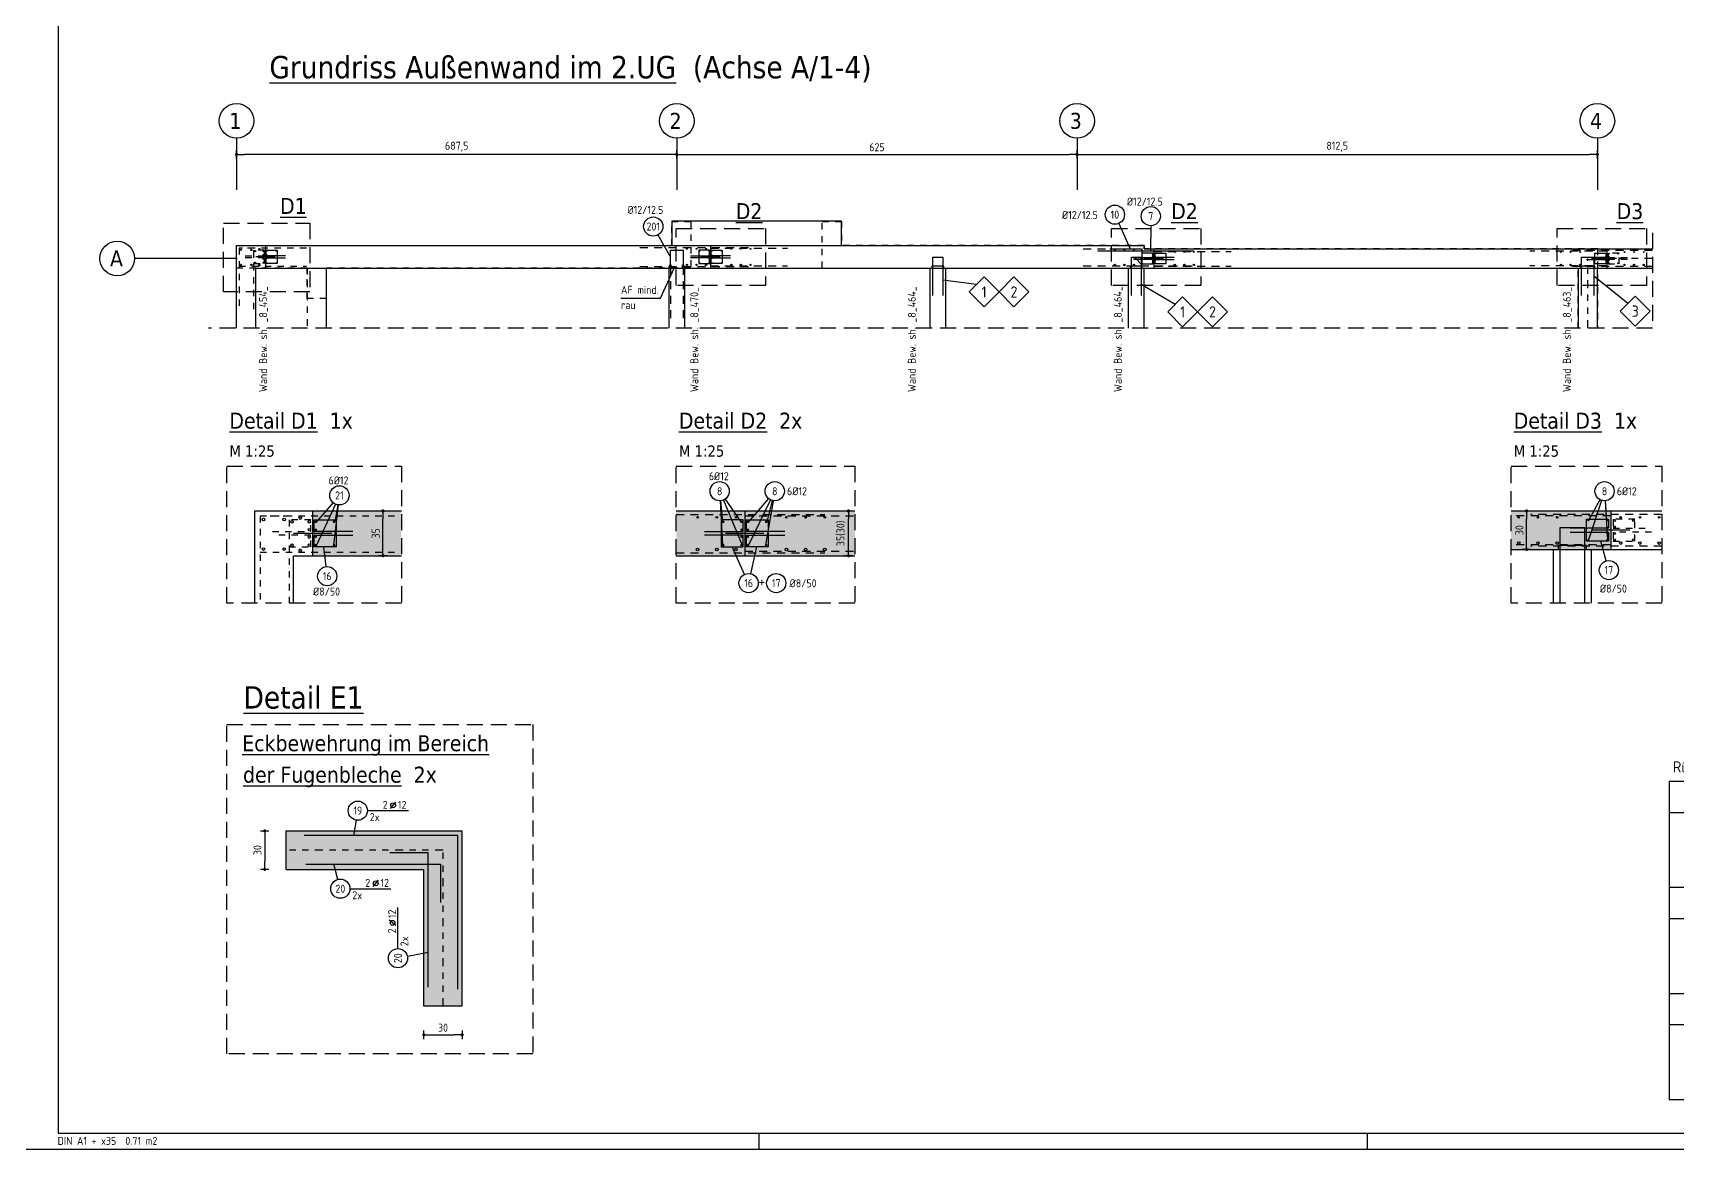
# Model space of a CAD drawing. Extents: x -13 to 84.9, y 0 to 56.9.
# Drawn here: x 0.61 to 26.28, y 0 to 17.44 of the extents above; entities that cross this region are included whole.
import ezdxf
from ezdxf.enums import TextEntityAlignment as Align

# ---------------------------------------------------------------- set-up
doc = ezdxf.new("R2010")
doc.units = 0
doc.header["$LTSCALE"] = 0.5
for name, pattern in [('AUSGEZOGEN', [1000.01, 1000, 0.01]), ('DASHED', [0.75, 0.5, -0.25]), ('DIVIDE2', [0.625, 0.25, -0.125, 0, -0.125, 0, -0.125]), ('GETRENNT2', [0.625, 0.25, -0.125, 0, -0.125, 0, -0.125]), ('HIDDEN', [0.375, 0.25, -0.125]), ('HIDDEN2', [0.187, 0.125, -0.062]), ('PUNKT', [0.175, 0.05, -0.125]), ('STRICHLINIE', [0.75, 0.5, -0.25])]:
    doc.linetypes.add(name, pattern=pattern)
for name, color, linetype in [('ACHSEN', 7, 'Continuous'), ('AFB', 7, 'Continuous'), ('AFU', 7, 'Continuous'), ('BETON', 7, 'Continuous'), ('DETAIL', 7, 'Continuous'), ('DRUEBER', 7, 'Continuous'), ('Fugenband', 7, 'Continuous'), ('grau_mittel', 7, 'Continuous'), ('HBT', 7, 'Continuous'), ('HILFE', 7, 'Continuous'), ('LENTON', 7, 'Continuous'), ('MASSE', 7, 'Continuous'), ('OBJEKT', 7, 'Continuous'), ('RAHMEN', 7, 'Continuous'), ('RND', 7, 'Continuous'), ('SFP_Achsen', 7, 'Continuous'), ('TEXT', 7, 'Continuous')]:
    doc.layers.add(name, color=color, linetype=linetype)
doc.layers.add('NOPLOT', color=7, linetype='Continuous', plot=False)
doc.styles.add('helv', font='tahoma.ttf')
doc.styles.add('txt', font='isocp.shx')
doc.linetypes.add('AFU_50K', pattern='A,0.15,["/",Standard,S=0.2,R=0,X=-0.01,Y=-0.1],0.07,["/",Standard,S=0.2,R=0,X=-0.01,Y=-0.1],0.15', length=0.37)
doc.dimstyles.new('DOT_I', dxfattribs={"dimscale": 0.5, "dimtxt": 0.25, "dimasz": 0.25, "dimexe": 0.1, "dimexo": 0.3, "dimgap": 0.1, "dimtad": 1, "dimdec": 3, "dimzin": 3, "dimtxsty": 'txt', "dimblk": 'DOT', "dimblk1": 'DOT', "dimblk2": 'DOT', "dimsah": 1, "dimcen": 0.1, "dimse1": 1, "dimse2": 1, "dimazin": 0, "dimtfac": 1, "dimtdec": 4, "dimtix": 1, "dimtmove": 2, "dimatfit": 3, "dimfxl": 0, "dimtvp": 1, "dimtolj": 1, "dimtzin": 0, "dimarcsym": 0})

# ---------------------------------------------------------------- blocks, each defined once
blk = doc.blocks.new('DOT')
at = {"layer": 'MASSE', "color": 7, "linetype": 'Continuous'}
for p, q in [((0, 0), (-1, 0)), ((0, 0.54), (0, -0.54))]:
    blk.add_line(p, q, dxfattribs=at)
at = {"layer": 'MASSE', "color": 7, "linetype": 'Continuous', "const_width": 0.2}
blk.add_lwpolyline([(-0.1, 0, 1), (0.1, 0, 1)], format="xyb", close=True, dxfattribs=at)
blk = doc.blocks.new('*D1202')
at = {"layer": 'Defpoints', "color": 0, "linetype": 'AUSGEZOGEN', "transparency": 16777216}
for p in [(4.227, 4.97), (4.227, 4.37), (4.227, 4.37)]:
    blk.add_point(p, dxfattribs=at)
at = {"layer": 'MASSE', "color": 0, "linetype": 'AUSGEZOGEN', "lineweight": -2, "transparency": 16777216}
blk.add_line((4.227, 4.845), (4.227, 4.495), dxfattribs=at)
at = {"layer": 'MASSE', "color": 0, "linetype": 'AUSGEZOGEN', "lineweight": -2, "transparency": 16777216, "xscale": 0.125, "yscale": 0.125, "zscale": 0.125}
for p, rotation in [((4.227, 4.97), 90), ((4.227, 4.37), 270)]:
    blk.add_blockref('DOT', p, dxfattribs=dict(at, rotation=rotation))
at = {"layer": 'MASSE', "color": 0, "linetype": 'AUSGEZOGEN', "transparency": 16777216, "insert": (4.115, 4.67), "char_height": 0.125, "attachment_point": 5, "rotation": 90, "style": 'txt'}
blk.add_mtext('\\A1;30', dxfattribs=at)
blk = doc.blocks.new('*D1208')
at = {"layer": 'Defpoints', "color": 0, "linetype": 'AUSGEZOGEN', "transparency": 16777216}
for p in [(13.344, 9.968), (13.344, 9.968), (13.344, 9.268)]:
    blk.add_point(p, dxfattribs=at)
at = {"layer": 'MASSE', "color": 0, "linetype": 'AUSGEZOGEN', "lineweight": -2, "transparency": 16777216}
blk.add_line((13.344, 9.393), (13.344, 9.843), dxfattribs=at)
at = {"layer": 'MASSE', "color": 0, "linetype": 'AUSGEZOGEN', "lineweight": -2, "transparency": 16777216, "xscale": 0.125, "yscale": 0.125, "zscale": 0.125}
for p, rotation in [((13.344, 9.968), 90), ((13.344, 9.268), 270)]:
    blk.add_blockref('DOT', p, dxfattribs=dict(at, rotation=rotation))
at = {"layer": 'MASSE', "color": 0, "linetype": 'AUSGEZOGEN', "transparency": 16777216, "insert": (13.225, 9.618), "char_height": 0.125, "width": 0.14268, "attachment_point": 5, "rotation": 90, "style": 'txt'}
blk.add_mtext('\\A1;35(30)', dxfattribs=at)
blk = doc.blocks.new('RND_HIN')
at = {"layer": 'RND', "color": 7, "linetype": 'Continuous'}
blk.add_circle((0, 0), 0.3, dxfattribs=at)
at = {"layer": 'RND', "color": 7, "linetype": 'Continuous', "style": 'txt'}
blk.add_attdef('POSI', text='', height=0.25, dxfattribs=at).set_placement((0, 0), align=Align.MIDDLE)
blk = doc.blocks.new('*D1209')
at = {"layer": 'Defpoints', "color": 0, "linetype": 'AUSGEZOGEN', "transparency": 16777216}
for p in [(6.074, 9.968), (6.074, 9.968), (6.074, 9.268)]:
    blk.add_point(p, dxfattribs=at)
at = {"layer": 'MASSE', "color": 0, "linetype": 'AUSGEZOGEN', "lineweight": -2, "transparency": 16777216}
blk.add_line((6.074, 9.393), (6.074, 9.843), dxfattribs=at)
at = {"layer": 'MASSE', "color": 0, "linetype": 'AUSGEZOGEN', "lineweight": -2, "transparency": 16777216, "xscale": 0.125, "yscale": 0.125, "zscale": 0.125}
for p, rotation in [((6.074, 9.968), 90), ((6.074, 9.268), 270)]:
    blk.add_blockref('DOT', p, dxfattribs=dict(at, rotation=rotation))
at = {"layer": 'MASSE', "color": 0, "linetype": 'AUSGEZOGEN', "transparency": 16777216, "insert": (5.961, 9.618), "char_height": 0.125, "attachment_point": 5, "rotation": 90, "style": 'txt'}
blk.add_mtext('\\A1;35', dxfattribs=at)
blk = doc.blocks.new('*D1210')
at = {"layer": 'Defpoints', "color": 0, "linetype": 'AUSGEZOGEN', "transparency": 16777216}
for p in [(23.933, 9.968), (23.933, 9.968), (23.933, 9.368)]:
    blk.add_point(p, dxfattribs=at)
at = {"layer": 'MASSE', "color": 0, "linetype": 'AUSGEZOGEN', "lineweight": -2, "transparency": 16777216}
blk.add_line((23.933, 9.493), (23.933, 9.843), dxfattribs=at)
at = {"layer": 'MASSE', "color": 0, "linetype": 'AUSGEZOGEN', "lineweight": -2, "transparency": 16777216, "xscale": 0.125, "yscale": 0.125, "zscale": 0.125}
for p, rotation in [((23.933, 9.968), 90), ((23.933, 9.368), 270)]:
    blk.add_blockref('DOT', p, dxfattribs=dict(at, rotation=rotation))
at = {"layer": 'MASSE', "color": 0, "linetype": 'AUSGEZOGEN', "transparency": 16777216, "insert": (23.821, 9.668), "char_height": 0.125, "attachment_point": 5, "rotation": 90, "style": 'txt'}
blk.add_mtext('\\A1;30', dxfattribs=at)
blk = doc.blocks.new('A1-35-0')
at = {"layer": 'RAHMEN', "color": 5}
for p, q in [((2, 58.9), (2, 0.5)), ((2, 0.5), (118.4, 0.5))]:
    blk.add_line(p, q, dxfattribs=at)
at = {"layer": 'RAHMEN'}
blk.add_line((0, 0), (118.9, 0), dxfattribs=at)
at = {"layer": 'RAHMEN', "color": 7}
for p, q in [((23.9, 0), (23.9, 0.5)), ((42.9, 0), (42.9, 0.5))]:
    blk.add_line(p, q, dxfattribs=at)
at = {"layer": 'RAHMEN', "color": 7, "style": 'txt'}
blk.add_text('DIN A1 + x35  0.71 m2', height=0.25, dxfattribs=at).set_placement((1.989, 0.133))
blk = doc.blocks.new('*D1226')
at = {"layer": 'Defpoints', "color": 0, "linetype": 'AUSGEZOGEN', "transparency": 16777216}
for p in [(6.712, 1.785), (7.312, 1.785), (7.312, 1.785)]:
    blk.add_point(p, dxfattribs=at)
at = {"layer": 'MASSE', "color": 0, "linetype": 'AUSGEZOGEN', "lineweight": -2, "transparency": 16777216}
blk.add_line((6.837, 1.785), (7.187, 1.785), dxfattribs=at)
at = {"layer": 'MASSE', "color": 0, "linetype": 'AUSGEZOGEN', "lineweight": -2, "transparency": 16777216, "xscale": 0.125, "yscale": 0.125, "zscale": 0.125, "rotation": 180}
blk.add_blockref('DOT', (6.712, 1.785), dxfattribs=at)
at = {"layer": 'MASSE', "color": 0, "linetype": 'AUSGEZOGEN', "lineweight": -2, "transparency": 16777216, "xscale": 0.125, "yscale": 0.125, "zscale": 0.125}
blk.add_blockref('DOT', (7.312, 1.785), dxfattribs=at)
at = {"layer": 'MASSE', "color": 0, "linetype": 'AUSGEZOGEN', "transparency": 16777216, "insert": (7.012, 1.897), "char_height": 0.125, "attachment_point": 5, "style": 'txt'}
blk.add_mtext('\\A1;30', dxfattribs=at)
blk = doc.blocks.new('RND_LEI')
at = {"layer": 'RND', "color": 7, "linetype": 'Continuous'}
blk.add_line((1.022, 0.066), (1.19, 0.27), dxfattribs=at)
for centre, radius in [((0, 0), 0.3), ((1.106, 0.168), 0.075)]:
    blk.add_circle(centre, radius, dxfattribs=at)
at = {"layer": 'RND', "color": 7, "linetype": 'Continuous', "style": 'txt'}
blk.add_attdef('POSL', text='', height=0.25, dxfattribs=at).set_placement((0, 0), align=Align.MIDDLE)
blk.add_attdef('ANZ', text='', height=0.25, dxfattribs=at).set_placement((0.931, 0.057), align=Align.RIGHT)
for tag, p in [('DUM', (1.253, 0.057)), ('ABSTD', (1.674, 0.057)), ('POSTXT', (0.374, -0.327))]:
    blk.add_attdef(tag, p, '', height=0.25, dxfattribs=at)
blk = doc.blocks.new('*D1228')
at = {"layer": 'Defpoints', "color": 0, "linetype": 'AUSGEZOGEN', "transparency": 16777216}
for p in [(3.788, 15.537), (3.788, 15.537), (10.663, 15.537)]:
    blk.add_point(p, dxfattribs=at)
at = {"layer": 'MASSE', "color": 0, "linetype": 'AUSGEZOGEN', "lineweight": -2, "transparency": 16777216}
blk.add_line((10.538, 15.537), (3.913, 15.537), dxfattribs=at)
at = {"layer": 'MASSE', "color": 0, "linetype": 'AUSGEZOGEN', "lineweight": -2, "transparency": 16777216, "xscale": 0.125, "yscale": 0.125, "zscale": 0.125, "rotation": 180}
blk.add_blockref('DOT', (3.788, 15.537), dxfattribs=at)
at = {"layer": 'MASSE', "color": 0, "linetype": 'AUSGEZOGEN', "lineweight": -2, "transparency": 16777216, "xscale": 0.125, "yscale": 0.125, "zscale": 0.125}
blk.add_blockref('DOT', (10.663, 15.537), dxfattribs=at)
at = {"layer": 'MASSE', "color": 0, "linetype": 'AUSGEZOGEN', "transparency": 16777216, "insert": (7.226, 15.658), "char_height": 0.125, "attachment_point": 5, "style": 'txt'}
blk.add_mtext('\\A1;687,5', dxfattribs=at)
blk = doc.blocks.new('*D1229')
at = {"layer": 'Defpoints', "color": 0, "linetype": 'AUSGEZOGEN', "transparency": 16777216}
for p in [(10.663, 15.537), (16.913, 15.537), (16.913, 15.537)]:
    blk.add_point(p, dxfattribs=at)
at = {"layer": 'MASSE', "color": 0, "linetype": 'AUSGEZOGEN', "lineweight": -2, "transparency": 16777216}
blk.add_line((10.788, 15.537), (16.788, 15.537), dxfattribs=at)
at = {"layer": 'MASSE', "color": 0, "linetype": 'AUSGEZOGEN', "lineweight": -2, "transparency": 16777216, "xscale": 0.125, "yscale": 0.125, "zscale": 0.125, "rotation": 180}
blk.add_blockref('DOT', (10.663, 15.537), dxfattribs=at)
at = {"layer": 'MASSE', "color": 0, "linetype": 'AUSGEZOGEN', "lineweight": -2, "transparency": 16777216, "xscale": 0.125, "yscale": 0.125, "zscale": 0.125}
blk.add_blockref('DOT', (16.913, 15.537), dxfattribs=at)
at = {"layer": 'MASSE', "color": 0, "linetype": 'AUSGEZOGEN', "transparency": 16777216, "insert": (13.788, 15.649), "char_height": 0.125, "attachment_point": 5, "style": 'txt'}
blk.add_mtext('\\A1;625', dxfattribs=at)
blk = doc.blocks.new('*D1230')
at = {"layer": 'Defpoints', "color": 0, "linetype": 'AUSGEZOGEN', "transparency": 16777216}
for p in [(16.913, 15.537), (25.038, 15.537), (25.038, 15.537)]:
    blk.add_point(p, dxfattribs=at)
at = {"layer": 'MASSE', "color": 0, "linetype": 'AUSGEZOGEN', "lineweight": -2, "transparency": 16777216}
blk.add_line((17.038, 15.537), (24.913, 15.537), dxfattribs=at)
at = {"layer": 'MASSE', "color": 0, "linetype": 'AUSGEZOGEN', "lineweight": -2, "transparency": 16777216, "xscale": 0.125, "yscale": 0.125, "zscale": 0.125, "rotation": 180}
blk.add_blockref('DOT', (16.913, 15.537), dxfattribs=at)
at = {"layer": 'MASSE', "color": 0, "linetype": 'AUSGEZOGEN', "lineweight": -2, "transparency": 16777216, "xscale": 0.125, "yscale": 0.125, "zscale": 0.125}
blk.add_blockref('DOT', (25.038, 15.537), dxfattribs=at)
at = {"layer": 'MASSE', "color": 0, "linetype": 'AUSGEZOGEN', "transparency": 16777216, "insert": (20.976, 15.658), "char_height": 0.125, "attachment_point": 5, "style": 'txt'}
blk.add_mtext('\\A1;812,5', dxfattribs=at)

msp = doc.modelspace()

# ---------------------------------------------------------------- hatches: boundary and pattern name
at = {"layer": 'grau_mittel'}
for points in [[(6.36315, 9.96778), (4.97517, 9.96778), (4.97517, 9.26778), (6.36315, 9.26778)], [(24.34821, 9.36778), (24.94821, 9.36778), (25.24821, 9.36778), (25.24821, 9.96778), (23.69012, 9.96778), (23.69012, 9.36778)], [(6.71233, 4.36958), (6.71233, 2.23228), (7.31233, 2.23228), (7.31233, 4.96958), (4.56177, 4.96958), (4.56177, 4.36958)]]:
    msp.add_hatch(color=61, dxfattribs=at).paths.add_polyline_path(points)
h = msp.add_hatch(color=61, dxfattribs=at)
h.paths.add_polyline_path([(10.65372, 9.26778), (11.72326, 9.26778), (11.72326, 9.96778), (10.65372, 9.96778)])
h.paths.add_polyline_path([(13.44451, 9.26778), (13.44451, 9.96778), (11.72326, 9.96778), (11.72326, 9.26778)])

# ---------------------------------------------------------------- linework, layer by layer
at = {"layer": 'ACHSEN', "color": 140, "linetype": 'AUSGEZOGEN'}
for p, q in [((3.78849, 15.79016), (3.78849, 14.98606)), ((10.66349, 15.79016), (10.66349, 14.98606)), ((16.91349, 15.79016), (16.91349, 14.98606)), ((25.03849, 15.79016), (25.03849, 14.98606)), ((3.79861, 13.91189), (2.19592, 13.91189))]:
    msp.add_line(p, q, dxfattribs=at)
at = {"layer": 'AFB', "color": 1, "linetype": 'DIVIDE2'}
for p in [(24.88849, 12.82308), (25.89836, 13.91189)]:
    msp.add_line(p, (24.88849, 13.91189), dxfattribs=at)
at = {"layer": 'AFU', "color": 1, "linetype": 'AUSGEZOGEN'}
for p, q in [((4.38849, 13.93689), (4.08849, 13.93689)), ((11.33849, 13.93689), (11.03849, 13.93689)), ((18.26349, 13.91189), (17.96349, 13.91189)), ((25.33849, 13.91189), (25.03849, 13.91189)), ((5.27517, 9.61778), (4.67517, 9.61778)), ((12.02326, 9.61778), (11.42326, 9.61778)), ((25.54821, 9.66778), (24.94821, 9.66778))]:
    msp.add_line(p, q, dxfattribs=at)
at = {"layer": 'AFU', "color": 8, "linetype": 'AFU_50K'}
for p, q in [((4.23849, 14.11189), (4.23849, 13.76189)), ((11.18849, 14.11189), (11.18849, 13.76189)), ((18.11349, 14.06189), (18.11349, 13.76189)), ((25.18849, 14.06189), (25.18849, 13.76189)), ((10.53849, 13.76189), (10.78849, 13.76189)), ((14.61349, 13.76189), (14.86349, 13.76189)), ((17.71349, 13.76189), (17.96349, 13.76189)), ((24.73849, 13.76189), (25.03849, 13.76189)), ((4.97517, 9.96778), (4.97517, 9.26778)), ((11.72326, 9.96778), (11.72326, 9.26778)), ((25.24821, 9.96778), (25.24821, 9.36778)), ((24.34821, 9.36778), (24.94821, 9.36778))]:
    msp.add_line(p, q, dxfattribs=at)
at = {"layer": 'BETON', "color": 6, "linetype": 'AUSGEZOGEN', "lineweight": -2}
for p, q in [((3.78849, 12.82308), (3.78849, 14.11189)), ((3.78849, 14.11189), (17.96349, 14.11189)), ((17.96349, 14.11189), (17.96349, 14.06189)), ((17.96349, 14.06189), (25.89836, 14.06189)), ((4.08849, 12.82308), (4.08849, 13.76189)), ((4.08849, 13.76189), (10.53849, 13.76189)), ((10.53849, 13.76189), (10.53849, 12.82308)), ((10.78849, 12.82308), (10.78849, 13.76189)), ((10.78849, 13.76189), (14.61349, 13.76189)), ((14.61349, 13.76189), (14.61349, 12.82308)), ((14.86349, 12.82308), (14.86349, 13.76189)), ((14.86349, 13.76189), (17.71349, 13.76189)), ((17.71349, 13.76189), (17.71349, 12.82308)), ((17.96349, 12.82308), (17.96349, 13.76189)), ((17.96349, 13.76189), (24.73849, 13.76189)), ((24.73849, 13.76189), (24.73849, 12.82308)), ((25.03849, 12.82308), (25.03849, 13.76189)), ((25.03849, 13.76189), (25.89836, 13.76189)), ((4.07517, 9.96778), (6.36315, 9.96778)), ((4.07517, 8.52719), (4.07517, 9.96778)), ((10.65372, 9.96778), (13.44451, 9.96778)), ((23.69012, 9.96778), (26.0463, 9.96778)), ((4.67517, 9.26778), (6.36315, 9.26778)), ((4.67517, 8.52719), (4.67517, 9.26778)), ((10.65372, 9.26778), (13.44451, 9.26778)), ((23.69012, 9.36778), (24.34821, 9.36778)), ((24.34821, 9.36778), (24.34821, 8.52719)), ((24.94821, 9.36778), (26.0463, 9.36778)), ((24.94821, 8.52719), (24.94821, 9.36778))]:
    msp.add_line(p, q, dxfattribs=at)
at = {"layer": 'BETON', "color": 6, "linetype": 'AUSGEZOGEN'}
for p, q in [((4.56177, 4.96958), (7.31233, 4.96958)), ((7.31233, 2.23228), (7.31233, 4.96958)), ((4.56177, 4.36958), (6.71233, 4.36958)), ((6.71233, 2.23228), (6.71233, 4.36958))]:
    msp.add_line(p, q, dxfattribs=at)
at = {"layer": 'DETAIL', "color": 102, "linetype": 'STRICHLINIE'}
for points in [[(3.58408, 13.39159), (3.58408, 14.46265), (4.93248, 14.46265), (4.93248, 13.39159)], [(10.65372, 13.48674), (10.65372, 14.38106), (12.04912, 14.38106), (12.04912, 13.48674)], [(17.45282, 13.48674), (17.45282, 14.38106), (18.84821, 14.38106), (18.84821, 13.48674)], [(24.40944, 13.48674), (24.40944, 14.38106), (25.80484, 14.38106), (25.80484, 13.48674)], [(3.63416, 8.52719), (3.63416, 10.66932), (6.36315, 10.66932), (6.36315, 8.52719)], [(10.65372, 8.52719), (10.65372, 10.66932), (13.44451, 10.66932), (13.44451, 8.52719)], [(23.69012, 8.52719), (23.69012, 10.66932), (26.0463, 10.66932), (26.0463, 8.52719)], [(3.63416, 1.48685), (3.63416, 6.63197), (8.41664, 6.63197), (8.41664, 1.48685)]]:
    msp.add_lwpolyline(points, close=True, dxfattribs=at)
at = {"layer": 'DRUEBER', "color": 7, "linetype": 'PUNKT', "lineweight": -2}
for p, q in [((10.58349, 14.11189), (10.58349, 14.48689)), ((10.58349, 14.48689), (10.88349, 14.48689)), ((10.88349, 14.48689), (10.88349, 13.76189)), ((12.93349, 13.76189), (12.93349, 14.48689)), ((12.93349, 14.48689), (13.23349, 14.48689)), ((13.23349, 14.48689), (13.23349, 14.11189)), ((3.78849, 14.11189), (10.58349, 14.11189)), ((3.78849, 13.76189), (3.78849, 14.11189)), ((17.96349, 14.11189), (13.23349, 14.11189)), ((17.96349, 14.06189), (17.96349, 14.11189)), ((25.03849, 14.06189), (17.96349, 14.06189)), ((25.03849, 14.06189), (25.03849, 12.82308)), ((4.88849, 13.76189), (3.78849, 13.76189)), ((4.88849, 13.28689), (4.88849, 13.76189)), ((10.88349, 13.76189), (5.18849, 13.76189)), ((5.18849, 13.76189), (5.18849, 13.28689)), ((12.93349, 13.76189), (24.73849, 13.76189)), ((24.73849, 12.82308), (24.73849, 13.76189)), ((5.18849, 13.28689), (4.88849, 13.28689))]:
    msp.add_line(p, q, dxfattribs=at)
at = {"layer": 'Fugenband', "color": 1, "linetype": 'GETRENNT2'}
for p, q in [((7.01233, 4.66958), (4.56177, 4.66958)), ((7.01233, 2.23228), (7.01233, 4.66958))]:
    msp.add_line(p, q, dxfattribs=at)
at = {"layer": 'HBT', "color": 5, "linetype": 'Continuous'}
for p, q in [((26.15877, 5.74774), (26.15877, 4.09029)), ((26.15877, 5.74774), (30.94818, 5.74774)), ((26.15877, 4.09029), (30.94818, 4.09029)), ((26.15877, 4.09029), (26.15877, 2.43284)), ((26.15877, 4.09029), (30.94818, 4.09029)), ((26.15877, 2.43284), (30.94818, 2.43284)), ((26.15877, 2.43284), (26.15877, 0.77539)), ((26.15877, 0.77539), (30.94818, 0.77539))]:
    msp.add_line(p, q, dxfattribs=at)
at = {"layer": 'HBT', "color": 1, "linetype": 'AUSGEZOGEN'}
for points in [[(14.66149, 13.33189), (14.66149, 13.76189), (14.66149, 13.93189), (14.81549, 13.93189), (14.81549, 13.76189), (14.81549, 13.33189)], [(17.76149, 13.33189), (17.76149, 13.76189), (17.76149, 13.93189), (17.91549, 13.93189), (17.91549, 13.76189), (17.91549, 13.33189)], [(24.79349, 13.33189), (24.79349, 13.76189), (24.79349, 13.93189), (24.98349, 13.93189), (24.98349, 13.76189), (24.98349, 13.33189)]]:
    msp.add_lwpolyline(points, dxfattribs=at)
at = {"layer": 'HBT', "color": 102, "linetype": 'AUSGEZOGEN'}
for points in [[(14.64549, 13.76189), (14.83149, 13.76189), (14.83149, 13.79189), (14.64549, 13.79189)], [(17.74549, 13.76189), (17.93149, 13.76189), (17.93149, 13.79189), (17.74549, 13.79189)], [(24.77749, 13.76189), (24.99949, 13.76189), (24.99949, 13.79189), (24.77749, 13.79189)], [(24.42621, 9.36778), (24.87021, 9.36778), (24.87021, 9.42778), (24.42621, 9.42778)]]:
    msp.add_lwpolyline(points, close=True, dxfattribs=at)
at = {"layer": 'HBT', "color": 1, "linetype": 'Continuous'}
for points in [[(15.22869, 13.38902), (15.46204, 13.62236), (15.69538, 13.38902), (15.46204, 13.15567)], [(15.69538, 13.38902), (15.92873, 13.62236), (16.16207, 13.38902), (15.92873, 13.15567)], [(18.32869, 13.07778), (18.56204, 13.31112), (18.79538, 13.07778), (18.56204, 12.84443)], [(18.79538, 13.07778), (19.02873, 13.31112), (19.26207, 13.07778), (19.02873, 12.84443)], [(25.39669, 13.08969), (25.63004, 13.32304), (25.86338, 13.08969), (25.63004, 12.85634)]]:
    msp.add_lwpolyline(points, close=True, dxfattribs=at)
at = {"layer": 'HBT', "color": 7, "linetype": 'AUSGEZOGEN'}
msp.add_lwpolyline([(24.45821, 8.52719), (24.45821, 9.36778), (24.45821, 9.70778), (24.83821, 9.70778), (24.83821, 9.36778), (24.83821, 8.52719)], dxfattribs=at)
at = {"layer": 'HILFE', "color": 102, "linetype": 'DASHED'}
for p, q in [((25.89836, 14.31287), (25.89836, 12.82308)), ((25.89836, 12.82308), (3.34933, 12.82308))]:
    msp.add_line(p, q, dxfattribs=at)
at = {"layer": 'HILFE', "color": 102, "linetype": 'AUSGEZOGEN'}
for p, q in [((10.40618, 13.29212), (10.62153, 13.76189)), ((25.51337, 13.20636), (24.98349, 13.63288)), ((15.34537, 13.50569), (14.81549, 13.57036)), ((18.44537, 13.19445), (17.91549, 13.50547)), ((9.79113, 13.29212), (10.40618, 13.29212))]:
    msp.add_line(p, q, dxfattribs=at)
at = {"layer": 'LENTON', "color": 102}
for p, q in [((10.55368, 13.81037), (10.55499, 13.81169)), ((10.55368, 13.76485), (10.55368, 13.81037)), ((10.55482, 13.76425), (10.55368, 13.76485)), ((10.55368, 13.76293), (10.55482, 13.76352)), ((10.55368, 13.76189), (10.55368, 13.76293)), ((10.55858, 13.76189), (10.55368, 13.76189)), ((10.55499, 13.81169), (10.55613, 13.81169)), ((10.56349, 13.81169), (10.55613, 13.81169)), ((10.55737, 13.81073), (10.55619, 13.81169)), ((10.55619, 13.76189), (10.55737, 13.76284)), ((10.55922, 13.79314), (10.55737, 13.81073)), ((10.55737, 13.76284), (10.55922, 13.78043)), ((10.56961, 13.76284), (10.55737, 13.76284)), ((10.56961, 13.76284), (10.55737, 13.76284)), ((10.5684, 13.76189), (10.55858, 13.76189)), ((10.56776, 13.79314), (10.55922, 13.79314)), ((10.56776, 13.78043), (10.55922, 13.78043)), ((10.57085, 13.81169), (10.56349, 13.81169)), ((10.56961, 13.81073), (10.56776, 13.79314)), ((10.56776, 13.78043), (10.56961, 13.76284)), ((10.57331, 13.76189), (10.5684, 13.76189)), ((10.57079, 13.81169), (10.56961, 13.81073)), ((10.56961, 13.76284), (10.57079, 13.76189)), ((10.57199, 13.81169), (10.57085, 13.81169)), ((10.57199, 13.81169), (10.57331, 13.81037)), ((10.57331, 13.76485), (10.57216, 13.76425)), ((10.57216, 13.76352), (10.57331, 13.76293)), ((10.57331, 13.76485), (10.57331, 13.81037)), ((10.57331, 13.76189), (10.57331, 13.76293)), ((10.75368, 13.81037), (10.75499, 13.81169)), ((10.75368, 13.76485), (10.75368, 13.81037)), ((10.75482, 13.76425), (10.75368, 13.76485)), ((10.75368, 13.76293), (10.75482, 13.76352)), ((10.75368, 13.76189), (10.75368, 13.76293)), ((10.75858, 13.76189), (10.75368, 13.76189)), ((10.75499, 13.81169), (10.75613, 13.81169)), ((10.76349, 13.81169), (10.75613, 13.81169)), ((10.75737, 13.81073), (10.75619, 13.81169)), ((10.75619, 13.76189), (10.75737, 13.76284)), ((10.75922, 13.79314), (10.75737, 13.81073)), ((10.75737, 13.76284), (10.75922, 13.78043)), ((10.76961, 13.76284), (10.75737, 13.76284)), ((10.76961, 13.76284), (10.75737, 13.76284)), ((10.7684, 13.76189), (10.75858, 13.76189)), ((10.76776, 13.79314), (10.75922, 13.79314)), ((10.76776, 13.78043), (10.75922, 13.78043)), ((10.77085, 13.81169), (10.76349, 13.81169)), ((10.76961, 13.81073), (10.76776, 13.79314)), ((10.76776, 13.78043), (10.76961, 13.76284)), ((10.77331, 13.76189), (10.7684, 13.76189)), ((10.77079, 13.81169), (10.76961, 13.81073)), ((10.76961, 13.76284), (10.77079, 13.76189)), ((10.77199, 13.81169), (10.77085, 13.81169)), ((10.77199, 13.81169), (10.77331, 13.81037)), ((10.77331, 13.76485), (10.77216, 13.76425)), ((10.77216, 13.76352), (10.77331, 13.76293)), ((10.77331, 13.76485), (10.77331, 13.81037)), ((10.77331, 13.76189), (10.77331, 13.76293))]:
    msp.add_line(p, q, dxfattribs=at)
at = {"layer": 'LENTON', "color": 102, "linetype": 'AUSGEZOGEN'}
for p, q in [((10.56961, 13.81073), (10.55737, 13.81073)), ((10.76961, 13.81073), (10.75737, 13.81073))]:
    msp.add_line(p, q, dxfattribs=at)
at = {"layer": 'LENTON', "color": 102}
for centre, start, end in [((10.55463, 13.76389), 297.500065, 62.499935), ((10.57235, 13.76389), 117.500045, 242.499955), ((10.75463, 13.76389), 297.500065, 62.499935), ((10.77235, 13.76389), 117.500045, 242.499955)]:
    msp.add_arc(centre, 0.00041, start, end, dxfattribs=at)
at = {"layer": 'NOPLOT', "color": 191, "linetype": 'AUSGEZOGEN'}
for p, q in [((4.56177, 4.36958), (4.56177, 4.96958)), ((7.31233, 2.23228), (6.71233, 2.23228))]:
    msp.add_line(p, q, dxfattribs=at)
at = {"layer": 'OBJEKT', "color": 7, "linetype": 'AUSGEZOGEN'}
for p, q in [((10.58349, 14.49189), (10.58349, 14.11189)), ((13.23349, 14.49189), (10.58349, 14.49189)), ((13.23349, 14.11189), (13.23349, 14.49189)), ((5.18849, 13.76189), (5.18849, 12.82308))]:
    msp.add_line(p, q, dxfattribs=at)
at = {"layer": 'OBJEKT', "color": 7, "linetype": 'HIDDEN2'}
msp.add_line((4.88849, 13.76189), (4.88849, 12.82308), dxfattribs=at)
at = {"layer": 'RND', "color": 102, "linetype": 'AUSGEZOGEN'}
for p, q in [((17.56551, 14.45919), (17.74359, 14.05989)), ((18.0641, 14.42278), (18.06223, 14.03171)), ((10.36859, 14.27946), (10.56349, 13.93107)), ((5.29566, 10.09772), (5.03493, 9.79803)), ((5.33128, 10.07468), (5.03493, 9.43214)), ((5.3762, 10.06196), (5.30047, 9.43214)), ((5.36777, 10.06322), (5.32047, 9.79803)), ((11.34041, 10.12575), (11.37796, 9.43214)), ((11.34658, 10.12621), (11.37796, 9.79803)), ((11.38996, 10.13706), (11.6835, 9.43214)), ((11.41779, 10.15228), (11.6635, 9.79803)), ((12.09468, 10.16164), (11.78301, 9.79803)), ((12.12681, 10.14058), (11.78301, 9.43214)), ((12.16709, 10.12766), (12.04856, 9.43214)), ((12.15467, 10.13033), (12.06856, 9.79803)), ((25.07871, 10.14381), (24.9018, 9.81912)), ((25.10378, 10.13299), (24.9018, 9.51645)), ((25.15953, 10.1258), (25.1964, 9.51645)), ((25.16094, 10.1259), (25.1824, 9.81912)), ((5.18715, 9.0982), (5.15332, 9.40778)), ((11.722, 8.97739), (11.52615, 9.40778)), ((11.8174, 8.98712), (11.91311, 9.40778)), ((25.1786, 9.18789), (25.09199, 9.49778)), ((5.65578, 5.13893), (5.61439, 4.89958)), ((5.37135, 4.21247), (5.30959, 4.45003)), ((6.45528, 3.01195), (6.78074, 3.07806))]:
    msp.add_line(p, q, dxfattribs=at)
at = {"layer": 'RND', "color": 7, "linetype": 'AUSGEZOGEN'}
for p, q in [((5.83135, 5.28673), (6.47135, 5.28673)), ((5.55909, 4.06729), (6.19909, 4.06729)), ((6.30828, 3.13209), (6.30828, 3.77209))]:
    msp.add_line(p, q, dxfattribs=at)
at = {"layer": 'RND', "color": 7, "linetype": 'HIDDEN2'}
for points in [[(4.87849, 14.07112), (3.82849, 14.07112), (3.82849, 13.79112), (4.87849, 13.79112)], [(4.05849, 13.12112), (4.05849, 14.07112), (3.82849, 14.07112), (3.82849, 13.12112)], [(3.92458, 13.95189), (4.22458, 13.95189), (4.22458, 14.04189), (4.05458, 14.04189), (4.05458, 13.83189), (4.22458, 13.83189), (4.22458, 13.92189), (3.92458, 13.92189)], [(25.50688, 13.89689), (25.20688, 13.89689), (25.20688, 13.82689), (25.37688, 13.82689), (25.37688, 13.99689), (25.20688, 13.99689), (25.20688, 13.92689), (25.50688, 13.92689)], [(6.25517, 9.88625), (4.15517, 9.88625), (4.15517, 9.32625), (6.25517, 9.32625)], [(4.61517, 8.52719), (4.61517, 9.88625), (4.15517, 9.88625), (4.15517, 8.52719)], [(4.34734, 9.64778), (4.94734, 9.64778), (4.94734, 9.82778), (4.60734, 9.82778), (4.60734, 9.40778), (4.94734, 9.40778), (4.94734, 9.58778), (4.34734, 9.58778)], [(25.885, 9.63778), (25.285, 9.63778), (25.285, 9.49778), (25.625, 9.49778), (25.625, 9.83778), (25.285, 9.83778), (25.285, 9.69778), (25.885, 9.69778)]]:
    msp.add_lwpolyline(points, dxfattribs=at)
at = {"layer": 'RND', "color": 7, "linetype": 'AUSGEZOGEN'}
for points in [[(4.55166, 13.95189), (4.25166, 13.95189), (4.25166, 14.04189), (4.42166, 14.04189), (4.42166, 13.83189), (4.25166, 13.83189), (4.25166, 13.92189), (4.55166, 13.92189)], [(10.87532, 13.95189), (11.17532, 13.95189), (11.17532, 14.04189), (11.00532, 14.04189), (11.00532, 13.83189), (11.17532, 13.83189), (11.17532, 13.92189), (10.87532, 13.92189)], [(11.50166, 13.95189), (11.20166, 13.95189), (11.20166, 14.04189), (11.37166, 14.04189), (11.37166, 13.83189), (11.20166, 13.83189), (11.20166, 13.92189), (11.50166, 13.92189)], [(17.7951, 13.92689), (18.0951, 13.92689), (18.0951, 13.99689), (17.9251, 13.99689), (17.9251, 13.82689), (18.0951, 13.82689), (18.0951, 13.89689), (17.7951, 13.89689)], [(18.43188, 13.92689), (18.13188, 13.92689), (18.13188, 13.99689), (18.30188, 13.99689), (18.30188, 13.82689), (18.13188, 13.82689), (18.13188, 13.89689), (18.43188, 13.89689)], [(24.8701, 13.89689), (25.1701, 13.89689), (25.1701, 13.82689), (25.0001, 13.82689), (25.0001, 13.99689), (25.1701, 13.99689), (25.1701, 13.92689), (24.8701, 13.92689)]]:
    msp.add_lwpolyline(points, dxfattribs=at)
for points, const_width in [([(4.25837, 14.02701, 1), (4.26837, 14.02701, 1)], 0.01), ([(4.25837, 13.96491, 1), (4.26837, 13.96491, 1)], 0.01), ([(4.25837, 13.91102, 1), (4.26837, 13.91102, 1)], 0.01), ([(4.40114, 14.02701, 1), (4.41114, 14.02701, 1)], 0.01), ([(11.02584, 14.02701, -1), (11.01584, 14.02701, -1)], 0.01), ([(11.16861, 14.02701, -1), (11.15861, 14.02701, -1)], 0.01), ([(11.16861, 13.96491, -1), (11.15861, 13.96491, -1)], 0.01), ([(11.16861, 13.91102, -1), (11.15861, 13.91102, -1)], 0.01), ([(11.20837, 14.02701, 1), (11.21837, 14.02701, 1)], 0.01), ([(11.20837, 13.96491, 1), (11.21837, 13.96491, 1)], 0.01), ([(11.20837, 13.91102, 1), (11.21837, 13.91102, 1)], 0.01), ([(11.35114, 14.02701, 1), (11.36114, 14.02701, 1)], 0.01), ([(17.94028, 13.98755, -1), (17.93328, 13.98755, -1)], 0.007), ([(18.08758, 13.98755, -1), (18.08058, 13.98755, -1)], 0.007), ([(18.08758, 13.93748, -1), (18.08058, 13.93748, -1)], 0.007), ([(18.08758, 13.88629, 1), (18.08058, 13.88629, 1)], 0.007), ([(18.1394, 13.98755, 1), (18.1464, 13.98755, 1)], 0.007), ([(18.1394, 13.93748, 1), (18.1464, 13.93748, 1)], 0.007), ([(18.1394, 13.88629, -1), (18.1464, 13.88629, -1)], 0.007), ([(18.2867, 13.98755, 1), (18.2937, 13.98755, 1)], 0.007), ([(25.01528, 13.98755, -1), (25.00828, 13.98755, -1)], 0.007), ([(25.16258, 13.98755, -1), (25.15558, 13.98755, -1)], 0.007), ([(25.16258, 13.93748, -1), (25.15558, 13.93748, -1)], 0.007), ([(25.16258, 13.88629, 1), (25.15558, 13.88629, 1)], 0.007), ([(4.25837, 13.84407, 1), (4.26837, 13.84407, 1)], 0.01), ([(4.40114, 13.84407, 1), (4.41114, 13.84407, 1)], 0.01), ([(11.02584, 13.84407, -1), (11.01584, 13.84407, -1)], 0.01), ([(11.16861, 13.84407, -1), (11.15861, 13.84407, -1)], 0.01), ([(11.20837, 13.84407, 1), (11.21837, 13.84407, 1)], 0.01), ([(11.35114, 13.84407, 1), (11.36114, 13.84407, 1)], 0.01), ([(17.94028, 13.83622, 1), (17.93328, 13.83622, 1)], 0.007), ([(18.08758, 13.83622, 1), (18.08058, 13.83622, 1)], 0.007), ([(18.1394, 13.83622, -1), (18.1464, 13.83622, -1)], 0.007), ([(18.2867, 13.83622, -1), (18.2937, 13.83622, -1)], 0.007), ([(25.01528, 13.83622, 1), (25.00828, 13.83622, 1)], 0.007), ([(25.16258, 13.83622, 1), (25.15558, 13.83622, 1)], 0.007), ([(5.01493, 9.79803, 1), (5.03493, 9.79803, 1)], 0.02), ([(5.30047, 9.79803, 1), (5.32047, 9.79803, 1)], 0.02), ([(11.39796, 9.79803, -1), (11.37796, 9.79803, -1)], 0.02), ([(11.6835, 9.79803, -1), (11.6635, 9.79803, -1)], 0.02), ([(11.76301, 9.79803, 1), (11.78301, 9.79803, 1)], 0.02), ([(12.04856, 9.79803, 1), (12.06856, 9.79803, 1)], 0.02), ([(24.9018, 9.81912, -1), (24.8878, 9.81912, -1)], 0.014), ([(25.1964, 9.81912, -1), (25.1824, 9.81912, -1)], 0.014), ([(5.01493, 9.67383, 1), (5.03493, 9.67383, 1)], 0.02), ([(5.01493, 9.56606, 1), (5.03493, 9.56606, 1)], 0.02), ([(11.6835, 9.67383, -1), (11.6635, 9.67383, -1)], 0.02), ([(11.6835, 9.56606, -1), (11.6635, 9.56606, -1)], 0.02), ([(11.76301, 9.67383, 1), (11.78301, 9.67383, 1)], 0.02), ([(11.76301, 9.56606, 1), (11.78301, 9.56606, 1)], 0.02), ([(24.9018, 9.51645, 1), (24.8878, 9.51645, 1)], 0.014), ([(25.1964, 9.71897, -1), (25.1824, 9.71897, -1)], 0.014), ([(25.1964, 9.6166, 1), (25.1824, 9.6166, 1)], 0.014), ([(25.1964, 9.51645, 1), (25.1824, 9.51645, 1)], 0.014), ([(5.01493, 9.43214, 1), (5.03493, 9.43214, 1)], 0.02), ([(5.30047, 9.43214, 1), (5.32047, 9.43214, 1)], 0.02), ([(11.39796, 9.43214, -1), (11.37796, 9.43214, -1)], 0.02), ([(11.6835, 9.43214, -1), (11.6635, 9.43214, -1)], 0.02), ([(11.76301, 9.43214, 1), (11.78301, 9.43214, 1)], 0.02), ([(12.04856, 9.43214, 1), (12.06856, 9.43214, 1)], 0.02)]:
    msp.add_lwpolyline(points, format="xyb", close=True, dxfattribs=dict(at, const_width=const_width))
at = {"layer": 'RND', "color": 7, "linetype": 'HIDDEN'}
for points in [[(10.08448, 14.08356), (11.81349, 14.08356)], [(11.18849, 14.07322), (12.39386, 14.07322)], [(17.00948, 14.06412), (17.91046, 14.06412)], [(18.11349, 14.01819), (19.31886, 14.01819)], [(25.18849, 14.02322), (23.98312, 14.02322)], [(25.89836, 14.03356), (24.56349, 14.03356)], [(10.08448, 13.78603), (11.81349, 13.78603)], [(11.18849, 13.79747), (12.39386, 13.79747)], [(17.00948, 13.7981), (18.73849, 13.7981)], [(18.11349, 13.78971), (19.31886, 13.78971)], [(25.18849, 13.79747), (23.98312, 13.79747)], [(25.89836, 13.78603), (24.56349, 13.78603)], [(10.65372, 9.91114), (12.97326, 9.91114)], [(11.72326, 9.89045), (13.44451, 9.89045)], [(25.24821, 9.89045), (23.69012, 9.89045)], [(26.0463, 9.91114), (23.99821, 9.91114)], [(10.65372, 9.31608), (12.97326, 9.31608)], [(11.72326, 9.33895), (13.44451, 9.33895)], [(25.24821, 9.43895), (23.69012, 9.43895)], [(26.0463, 9.41608), (23.99821, 9.41608)]]:
    msp.add_lwpolyline(points, dxfattribs=at)
at = {"layer": 'RND', "color": 1, "linetype": 'AUSGEZOGEN'}
for points in [[(10.56349, 13.79314), (10.56349, 14.04314), (10.76349, 14.04314), (10.76349, 13.79314)], [(17.23849, 14.03171), (18.73849, 14.03171)], [(17.42349, 14.05989), (17.92349, 14.05989), (17.92349, 13.80989), (17.82075, 13.91918)], [(5.60151, 9.64778), (5.00151, 9.64778), (5.00151, 9.82778), (5.34151, 9.82778), (5.34151, 9.40778), (5.00151, 9.40778), (5.00151, 9.58778), (5.60151, 9.58778)], [(11.09692, 9.64778), (11.69692, 9.64778), (11.69692, 9.82778), (11.35692, 9.82778), (11.35692, 9.40778), (11.69692, 9.40778), (11.69692, 9.58778), (11.09692, 9.58778)], [(12.3496, 9.64778), (11.7496, 9.64778), (11.7496, 9.82778), (12.0896, 9.82778), (12.0896, 9.40778), (11.7496, 9.40778), (11.7496, 9.58778), (12.3496, 9.58778)], [(24.61143, 9.63778), (25.21143, 9.63778), (25.21143, 9.49778), (24.87143, 9.49778), (24.87143, 9.83778), (25.21143, 9.83778), (25.21143, 9.69778), (24.61143, 9.69778)], [(7.24233, 2.49958), (7.24233, 4.89958), (4.84233, 4.89958)], [(6.78074, 2.52958), (6.78074, 4.62958), (6.18074, 4.62958)], [(4.87233, 4.45003), (6.97233, 4.45003), (6.97233, 3.85003)]]:
    msp.add_lwpolyline(points, dxfattribs=at)
at = {"layer": 'RND', "color": 1, "linetype": 'HIDDEN'}
for points in [[(10.56349, 13.78043), (10.56349, 12.98043)], [(10.76349, 13.78043), (10.76349, 12.98043)]]:
    msp.add_lwpolyline(points, dxfattribs=at)
at = {"layer": 'RND', "color": 7, "linetype": 'AUSGEZOGEN'}
for centre, radius in [((3.85443, 14.0455), 0.01), ((4.01694, 14.0455), 0.01), ((4.0775, 14.02701), 0.01), ((4.14241, 14.05645), 0.01), ((4.21287, 14.02701), 0.01), ((4.21287, 13.96551), 0.01), ((4.21287, 13.90796), 0.01), ((10.8206, 14.06197), 0.006), ((10.9706, 14.06197), 0.006), ((11.1206, 14.06197), 0.006), ((11.51421, 14.06197), 0.006), ((11.66421, 14.06197), 0.006), ((11.81421, 14.06197), 0.006), ((17.50233, 14.04962), 0.006), ((17.65233, 14.04962), 0.006), ((17.80233, 14.04962), 0.006), ((18.43921, 14.01197), 0.006), ((18.58921, 14.01197), 0.006), ((18.73921, 14.01197), 0.006), ((24.46984, 14.01197), 0.006), ((24.61984, 14.01197), 0.006), ((24.76984, 14.01197), 0.006), ((25.2179, 13.98755), 0.007), ((25.2179, 13.93748), 0.007), ((25.2179, 13.88629), 0.007), ((25.3652, 13.98755), 0.007), ((25.46242, 14.01197), 0.006), ((25.61242, 14.01197), 0.006), ((25.76242, 14.01197), 0.006), ((3.85443, 13.81418), 0.01), ((4.01694, 13.81418), 0.01), ((4.0775, 13.84487), 0.01), ((4.14216, 13.80486), 0.01), ((4.21287, 13.84487), 0.01), ((10.8206, 13.81122), 0.01), ((10.9706, 13.81122), 0.01), ((11.1206, 13.81122), 0.01), ((11.51421, 13.81122), 0.01), ((11.66421, 13.81122), 0.01), ((11.81421, 13.81122), 0.01), ((17.50233, 13.81122), 0.01), ((17.65233, 13.81122), 0.01), ((17.80233, 13.81122), 0.01), ((18.43921, 13.81122), 0.01), ((18.58921, 13.81122), 0.01), ((18.73921, 13.81122), 0.01), ((24.46984, 13.81122), 0.01), ((24.61984, 13.81122), 0.01), ((24.76984, 13.81122), 0.01), ((25.2179, 13.83622), 0.007), ((25.3652, 13.83622), 0.007), ((25.46242, 13.81122), 0.01), ((25.61242, 13.81122), 0.01), ((25.76242, 13.81122), 0.01), ((4.20704, 9.83502), 0.02), ((4.53206, 9.83502), 0.02), ((4.65319, 9.79803), 0.02), ((4.78301, 9.85692), 0.02), ((4.92392, 9.79803), 0.02), ((10.98748, 9.86796), 0.012), ((11.28748, 9.86796), 0.012), ((11.58748, 9.86796), 0.012), ((12.37469, 9.86796), 0.012), ((12.67469, 9.86796), 0.012), ((12.97469, 9.86796), 0.012), ((23.81091, 9.86796), 0.012), ((24.11091, 9.86796), 0.012), ((24.41091, 9.86796), 0.012), ((25.30703, 9.81912), 0.014), ((25.4036, 9.86796), 0.012), ((25.60163, 9.81912), 0.014), ((25.7036, 9.86796), 0.012), ((26.0036, 9.86796), 0.012), ((4.92392, 9.67504), 0.02), ((4.92392, 9.55992), 0.02), ((25.30703, 9.71897), 0.014), ((25.30703, 9.6166), 0.014), ((25.30703, 9.51645), 0.014), ((25.60163, 9.51645), 0.014), ((4.20704, 9.37238), 0.02), ((4.53206, 9.37238), 0.02), ((4.65319, 9.43375), 0.02), ((4.78251, 9.35374), 0.02), ((4.92392, 9.43375), 0.02), ((10.98748, 9.36646), 0.02), ((11.28748, 9.36646), 0.02), ((11.58748, 9.36646), 0.02), ((12.37469, 9.36646), 0.02), ((12.67469, 9.36646), 0.02), ((12.97469, 9.36646), 0.02), ((23.81091, 9.46646), 0.02), ((24.11091, 9.46646), 0.02), ((24.41091, 9.46646), 0.02), ((25.4036, 9.46646), 0.02), ((25.7036, 9.46646), 0.02), ((26.0036, 9.46646), 0.02)]:
    msp.add_circle(centre, radius, dxfattribs=at)
at = {"layer": 'SFP_Achsen', "color": 7, "linetype": 'AUSGEZOGEN'}
for centre in [(3.78849, 16.06064), (10.66349, 16.06064), (16.91349, 16.06064), (25.03849, 16.06064), (1.92544, 13.91189)]:
    msp.add_circle(centre, 0.27048, dxfattribs=at)
at = {"layer": 'TEXT', "color": 7, "linetype": 'Continuous'}
for p, q in [((26.15877, 5.25998), (29.55999, 5.25998)), ((26.15877, 3.60253), (29.55999, 3.60253)), ((26.15877, 1.94508), (29.55999, 1.94508))]:
    msp.add_line(p, q, dxfattribs=at)

# ---------------------------------------------------------------- block references
at = {"layer": 'RAHMEN', "color": 7, "linetype": 'AUSGEZOGEN', "xscale": 0.5, "yscale": 0.5, "zscale": 0.5}
msp.add_blockref('A1-35-0', (0, 0), dxfattribs=at)
at = {"layer": 'RND', "color": 7, "linetype": 'AUSGEZOGEN', "xscale": 0.5, "yscale": 0.5, "zscale": 0.5}
for name, p, values in [('RND_HIN', (17.50441, 14.59618), {'POSI': '10'}), ('RND_HIN', (18.06482, 14.57277), {'POSI': '7'}), ('RND_HIN', (10.29535, 14.41037), {'POSI': '201'}), ('RND_HIN', (5.39411, 10.21089), {'POSI': '21'}), ('RND_HIN', (11.3323, 10.27553), {'POSI': '8'}), ('RND_HIN', (12.1923, 10.27553), {'POSI': '8'}), ('RND_HIN', (25.15047, 10.27553), {'POSI': '8'}), ('RND_HIN', (5.20344, 8.94909), {'POSI': '16'}), ('RND_HIN', (11.78413, 8.84086), {'POSI': '16'}), ('RND_HIN', (12.21587, 8.84086), {'POSI': '17'}), ('RND_HIN', (25.21898, 9.04343), {'POSI': '17'}), ('RND_LEI', (5.68135, 5.28673), {'POSL': '19', 'DUM': '12', 'ANZ': '2', 'POSTXT': '2x'}), ('RND_LEI', (5.40909, 4.06729), {'POSL': '20', 'DUM': '12', 'ANZ': '2', 'POSTXT': '2x'})]:
    msp.add_blockref(name, p, dxfattribs=at).add_auto_attribs(values)
at = {"layer": 'RND', "color": 7, "linetype": 'AUSGEZOGEN', "xscale": 0.5, "yscale": 0.5, "zscale": 0.5, "rotation": 90}
msp.add_blockref('RND_LEI', (6.30828, 2.98209), dxfattribs=at).add_auto_attribs({'POSL': '20', 'DUM': '12', 'ANZ': '2', 'POSTXT': '2x'})

# ---------------------------------------------------------------- texts
at = {"layer": 'HBT', "color": 1, "linetype": 'Continuous', "style": 'txt'}
for tag, p in [('1', (15.46204, 13.30105)), ('2', (15.92873, 13.30105)), ('1', (18.56204, 12.98981)), ('2', (19.02873, 12.98981)), ('3', (25.63004, 13.00172))]:
    msp.add_attdef(tag, text='?', height=0.175, dxfattribs=at).set_placement(p, align=Align.CENTER)
at = {"layer": 'SFP_Achsen', "color": 6, "linetype": 'AUSGEZOGEN', "style": 'helv'}
for s, p in [('1', (3.67444, 15.93626)), ('2', (10.54944, 15.93626)), ('3', (16.79944, 15.93626)), ('4', (24.92444, 15.93626)), ('A', (1.81139, 13.7875))]:
    msp.add_text(s, height=0.25, dxfattribs=at).set_placement(p)
at = {"layer": 'TEXT', "color": 5, "linetype": 'AUSGEZOGEN', "style": 'helv'}
for s, p in [('%%UGrundriss Außenwand im 2.UG%%U  (Achse A/1-4)', (4.30097, 16.72517)), ('%%UDetail E1%%U ', (3.89736, 6.88084))]:
    msp.add_text(s, height=0.35, dxfattribs=at).set_placement(p)
at = {"layer": 'TEXT', "color": 6, "linetype": 'AUSGEZOGEN', "style": 'helv'}
for s, p in [('%%UD1', (4.46763, 14.60716)), ('%%UD2', (11.58427, 14.52557)), ('%%UD2', (18.38336, 14.52557)), ('%%UD3', (25.33999, 14.52557)), ('%%UDetail D1%%U  1x', (3.67693, 11.253)), ('%%UDetail D2%%U  2x', (10.69649, 11.253)), ('%%UDetail D3%%U  1x', (23.73288, 11.253)), ('%%uEckbewehrung im Bereich', (3.87701, 6.21515)), ('%%Uder Fugenbleche%%U  2x', (3.88924, 5.72373))]:
    msp.add_text(s, height=0.25, dxfattribs=at).set_placement(p)
at = {"layer": 'TEXT', "color": 7, "linetype": 'AUSGEZOGEN', "style": 'txt'}
for s, p in [('%%C12/12.5', (9.89302, 14.60785)), ('%%C12/12.5', (16.67902, 14.52815)), ('%%C12/12.5', (17.69279, 14.73743)), ('AF mind.', (9.7912, 13.35896)), ('rau', (9.7912, 13.12146)), ('6%%C12', (11.16319, 10.44812)), ('6%%C12', (5.2246, 10.3818)), ('6%%C12', (12.38442, 10.2131)), ('6%%C12', (25.34259, 10.2131)), ('%%C8/50', (4.98252, 8.64589)), ('%%C8/50', (12.4243, 8.77562)), ('%%C8/50', (25.07809, 8.69257))]:
    msp.add_text(s, height=0.125, dxfattribs=at).set_placement(p)
for s, p in [('Wand Bew. sh. _8_454_', (4.26527, 11.8246)), ('Wand Bew. sh. _8_470_', (10.99856, 11.8246)), ('Wand Bew. sh. _8_464_', (14.39572, 11.8246)), ('Wand Bew. sh. _8_464_', (17.61251, 11.8246)), ('Wand Bew. sh. _8_463_', (24.62441, 11.8246))]:
    msp.add_text(s, height=0.125, rotation=90, dxfattribs=at).set_placement(p)
at = {"layer": 'TEXT', "color": 1, "linetype": 'AUSGEZOGEN'}
for s, style, p in [('M 1:25', 'helv', (3.67693, 10.8155)), ('M 1:25', 'helv', (10.69649, 10.8155)), ('M 1:25', 'helv', (23.73288, 10.8155)), ('+', 'txt', (11.93514, 8.78142)), ('Rückbiegeanschlüsse z.B. Halfen', 'txt', (26.22005, 5.88224))]:
    msp.add_text(s, height=0.175, dxfattribs=dict(at, style=style)).set_placement(p)

# ---------------------------------------------------------------- dimensions: what is measured, and where the dimension line sits
at = {"layer": 'MASSE', "color": 7, "linetype": 'AUSGEZOGEN'}
for base, p1, p2, override, picture, middle in [((3.78849, 15.53651), (10.66349, 15.53651), (3.78849, 15.53651), {"dimdec": 1, "dimlfac": 100}, '*D1228', (7.22599, 15.65839)), ((16.91349, 15.53651), (10.66349, 15.53651), (16.91349, 15.53651), {"dimdec": 0, "dimlfac": 100}, '*D1229', (13.78849, 15.64902)), ((25.03849, 15.53651), (16.91349, 15.53651), (25.03849, 15.53651), {"dimdec": 1, "dimlfac": 100}, '*D1230', (20.97599, 15.6584))]:
    dim = msp.add_linear_dim(base=base, p1=p1, p2=p2, dimstyle='DOT_I', override=override, dxfattribs=at)
    dim.commit()
    dim.dimension.update_dxf_attribs({"geometry": picture, "text_midpoint": middle})
for base, p1, p2, angle, picture, middle in [((6.07361, 9.96778), (6.07361, 9.26778), (6.07361, 9.96778), 90, '*D1209', (5.96111, 9.61778)), ((23.93317, 9.96778), (23.93317, 9.36778), (23.93317, 9.96778), 90, '*D1210', (23.82067, 9.66778)), ((4.22721, 4.36958), (4.22721, 4.96958), (4.22721, 4.36958), 270, '*D1202', (4.11471, 4.66958)), ((7.31233, 1.78475), (6.71233, 1.78475), (7.31233, 1.78475), 180, '*D1226', (7.01233, 1.89725))]:
    dim = msp.add_linear_dim(base=base, p1=p1, p2=p2, angle=angle, dimstyle='DOT_I', override={"dimdec": 0, "dimlfac": 50}, dxfattribs=at)
    dim.commit()
    dim.dimension.update_dxf_attribs({"geometry": picture, "text_midpoint": middle})
dim = msp.add_linear_dim(base=(13.34359, 9.96778), p1=(13.34359, 9.26778), p2=(13.34359, 9.96778), angle=90, text='<>(30)', dimstyle='DOT_I', override={"dimdec": 0, "dimlfac": 50}, dxfattribs=at)
dim.commit()
dim.dimension.update_dxf_attribs({"geometry": '*D1208', "text_midpoint": (13.22484, 9.61778)})

doc.saveas('drawing.dxf')
